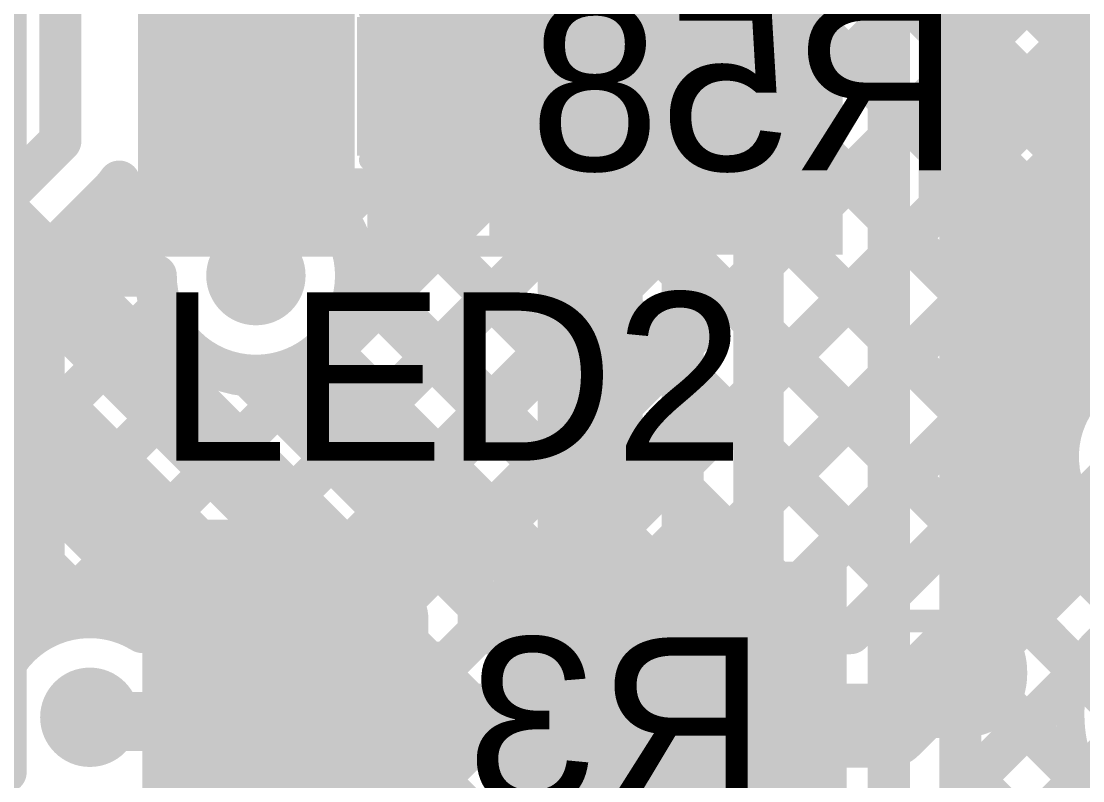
# Model space of a CAD drawing. Header units: millimetres. Extents: x -0.33 to 3.26, y -0.12 to 2.83.
# Drawn here: x 2.2107 to 2.4631, y 0.9369 to 1.1175 of the extents above; entities that cross this region are included whole.
import ezdxf

# ---------------------------------------------------------------- set-up
doc = ezdxf.new("R2010")
doc.units = ezdxf.units.MM
doc.header["$MEASUREMENT"] = 0
for name, color, linetype in [('BottomLayer', 5, 'Continuous'), ('BottomOverlay', 54, 'Continuous'), ('BottomPaste', 16, 'Continuous'), ('BottomSolder', 6, 'Continuous'), ('TopLayer', 1, 'Continuous'), ('TopOverlay', 2, 'Continuous'), ('TopPaste', 8, 'Continuous'), ('TopSolder', 216, 'Continuous'), ('ViaHoleLayer', 16, 'Continuous')]:
    doc.layers.add(name, color=color, linetype=linetype)
doc.styles.add('Arial', font='', dxfattribs={"height": 0.2})
doc.styles.get('Arial').set_extended_font_data('Arial')

# ---------------------------------------------------------------- blocks, each defined once
blk = doc.blocks.new('49MD_8_000_20_20_20_A_46')
at = {"layer": 'TopOverlay', "const_width": 0.01}
for points in [[(-0.256, -0.05), (-0.256, -0.094)], [(-0.256, -0.094), (0.252, -0.094)]]:
    blk.add_lwpolyline(points, dxfattribs=at)
at = {"layer": 'TopOverlay', "const_width": 0.005}
blk.add_lwpolyline([(-0.2585, -0.094, 1), (-0.2535, -0.094, 1)], format="xyb", close=True, dxfattribs=at)
blk.add_lwpolyline([(-0.2585, -0.094, 1), (-0.2535, -0.094, 1)], format="xyb", close=True, dxfattribs=at)
blk = doc.blocks.new('R__0402_B_232')
at = {"layer": 'BottomLayer'}
for points in [[(-0.0095, 0.0125), (-0.0095, -0.0125), (-0.0275, -0.0125), (-0.0275, 0.0125)], [(0.0275, 0.0125), (0.0275, -0.0125), (0.0095, -0.0125), (0.0095, 0.0125)]]:
    blk.add_hatch(color=5, dxfattribs=at).paths.add_polyline_path(points)
at = {"layer": 'BottomPaste'}
for points in [[(-0.0095, 0.0125), (-0.0095, -0.0125), (-0.0275, -0.0125), (-0.0275, 0.0125)], [(0.0275, 0.0125), (0.0275, -0.0125), (0.0095, -0.0125), (0.0095, 0.0125)]]:
    blk.add_hatch(color=16, dxfattribs=at).paths.add_polyline_path(points)
at = {"layer": 'BottomSolder'}
for points in [[(-0.0055, 0.0165), (-0.0055, -0.0165), (-0.0315, -0.0165), (-0.0315, 0.0165)], [(0.0315, 0.0165), (0.0315, -0.0165), (0.0055, -0.0165), (0.0055, 0.0165)]]:
    blk.add_hatch(color=6, dxfattribs=at).paths.add_polyline_path(points)
at = {"layer": 'BottomOverlay', "const_width": 0.005}
for points in [[(-0.0325, 0.0175), (-0.0325, -0.0175)], [(-0.0085, 0.0175), (-0.0325, 0.0175)], [(0.0325, 0.0175), (0.0085, 0.0175)], [(0.0325, 0.0175), (0.0325, -0.0175)], [(-0.0085, -0.0175), (-0.0325, -0.0175)], [(0.0325, -0.0175), (0.0085, -0.0175)]]:
    blk.add_lwpolyline(points, dxfattribs=at)
at = {"layer": 'BottomOverlay', "const_width": 0.0025}
for points in [[(-0.03375, 0.0175, 1), (-0.03125, 0.0175, 1)], [(-0.03375, 0.0175, 1), (-0.03125, 0.0175, 1)], [(-0.00975, 0.0175, 1), (-0.00725, 0.0175, 1)], [(0.00725, 0.0175, 1), (0.00975, 0.0175, 1)], [(0.03125, 0.0175, 1), (0.03375, 0.0175, 1)], [(0.03125, 0.0175, 1), (0.03375, 0.0175, 1)], [(-0.03375, -0.0175, 1), (-0.03125, -0.0175, 1)], [(-0.03375, -0.0175, 1), (-0.03125, -0.0175, 1)], [(-0.00975, -0.0175, 1), (-0.00725, -0.0175, 1)], [(0.00725, -0.0175, 1), (0.00975, -0.0175, 1)], [(0.03125, -0.0175, 1), (0.03375, -0.0175, 1)], [(0.03125, -0.0175, 1), (0.03375, -0.0175, 1)]]:
    blk.add_lwpolyline(points, format="xyb", close=True, dxfattribs=at)
blk = doc.blocks.new('LED_SMT_252')
at = {"layer": 'TopLayer'}
for points in [[(-0.06, 0.03), (-0.02, 0.03), (-0.02, -0.03), (-0.06, -0.03)], [(0.02, 0.03), (0.06, 0.03), (0.06, -0.03), (0.02, -0.03)]]:
    blk.add_hatch(color=1, dxfattribs=at).paths.add_polyline_path(points)
at = {"layer": 'TopOverlay'}
blk.add_hatch(color=2, dxfattribs=at).paths.add_polyline_path([(0.1, 0.037), (0.064, 0.037), (0.064, -0.037), (0.1, -0.037)])
at = {"layer": 'TopPaste'}
for points in [[(-0.06, 0.03), (-0.02, 0.03), (-0.02, -0.03), (-0.06, -0.03)], [(0.02, 0.03), (0.06, 0.03), (0.06, -0.03), (0.02, -0.03)]]:
    blk.add_hatch(color=8, dxfattribs=at).paths.add_polyline_path(points)
at = {"layer": 'TopSolder'}
for points in [[(-0.064, 0.034), (-0.016, 0.034), (-0.016, -0.034), (-0.064, -0.034)], [(0.016, 0.034), (0.064, 0.034), (0.064, -0.034), (0.016, -0.034)]]:
    blk.add_hatch(color=216, dxfattribs=at).paths.add_polyline_path(points)
at = {"layer": 'TopOverlay', "const_width": 0.005}
for points in [[(-0.065, -0.035), (-0.065, 0.035)], [(-0.065, 0.035), (0.065, 0.035)], [(0.065, -0.035), (0.065, 0.035)], [(-0.065, -0.035), (0.065, -0.035)]]:
    blk.add_lwpolyline(points, dxfattribs=at)
at = {"layer": 'TopOverlay', "const_width": 0.0025}
for points in [[(-0.06625, 0.035, 1), (-0.06375, 0.035, 1)], [(-0.06625, 0.035, 1), (-0.06375, 0.035, 1)], [(0.06375, 0.035, 1), (0.06625, 0.035, 1)], [(0.06375, 0.035, 1), (0.06625, 0.035, 1)], [(-0.06625, -0.035, 1), (-0.06375, -0.035, 1)], [(-0.06625, -0.035, 1), (-0.06375, -0.035, 1)], [(0.06375, -0.035, 1), (0.06625, -0.035, 1)], [(0.06375, -0.035, 1), (0.06625, -0.035, 1)]]:
    blk.add_lwpolyline(points, format="xyb", close=True, dxfattribs=at)
blk = doc.blocks.new('R__0402_B_266')
at = {"layer": 'BottomLayer'}
for points in [[(-0.0095, 0.0125), (-0.0095, -0.0125), (-0.0275, -0.0125), (-0.0275, 0.0125)], [(0.0275, 0.0125), (0.0275, -0.0125), (0.0095, -0.0125), (0.0095, 0.0125)]]:
    blk.add_hatch(color=5, dxfattribs=at).paths.add_polyline_path(points)
at = {"layer": 'BottomPaste'}
for points in [[(-0.0095, 0.0125), (-0.0095, -0.0125), (-0.0275, -0.0125), (-0.0275, 0.0125)], [(0.0275, 0.0125), (0.0275, -0.0125), (0.0095, -0.0125), (0.0095, 0.0125)]]:
    blk.add_hatch(color=16, dxfattribs=at).paths.add_polyline_path(points)
at = {"layer": 'BottomSolder'}
for points in [[(-0.0055, 0.0165), (-0.0055, -0.0165), (-0.0315, -0.0165), (-0.0315, 0.0165)], [(0.0315, 0.0165), (0.0315, -0.0165), (0.0055, -0.0165), (0.0055, 0.0165)]]:
    blk.add_hatch(color=6, dxfattribs=at).paths.add_polyline_path(points)
at = {"layer": 'BottomOverlay', "const_width": 0.005}
for points in [[(-0.0325, 0.0175), (-0.0085, 0.0175)], [(-0.0325, -0.0175), (-0.0325, 0.0175)], [(0.0085, 0.0175), (0.0325, 0.0175)], [(0.0325, -0.0175), (0.0325, 0.0175)], [(-0.0325, -0.0175), (-0.0085, -0.0175)], [(0.0085, -0.0175), (0.0325, -0.0175)]]:
    blk.add_lwpolyline(points, dxfattribs=at)
at = {"layer": 'BottomOverlay', "const_width": 0.0025}
for points in [[(-0.03375, 0.0175, 1), (-0.03125, 0.0175, 1)], [(-0.03375, 0.0175, 1), (-0.03125, 0.0175, 1)], [(-0.00975, 0.0175, 1), (-0.00725, 0.0175, 1)], [(0.00725, 0.0175, 1), (0.00975, 0.0175, 1)], [(0.03125, 0.0175, 1), (0.03375, 0.0175, 1)], [(0.03125, 0.0175, 1), (0.03375, 0.0175, 1)], [(-0.03375, -0.0175, 1), (-0.03125, -0.0175, 1)], [(-0.03375, -0.0175, 1), (-0.03125, -0.0175, 1)], [(-0.00975, -0.0175, 1), (-0.00725, -0.0175, 1)], [(0.00725, -0.0175, 1), (0.00975, -0.0175, 1)], [(0.03125, -0.0175, 1), (0.03375, -0.0175, 1)], [(0.03125, -0.0175, 1), (0.03375, -0.0175, 1)]]:
    blk.add_lwpolyline(points, format="xyb", close=True, dxfattribs=at)
blk = doc.blocks.new('LED_SMT_270')
at = {"layer": 'TopLayer'}
for points in [[(-0.06, 0.03), (-0.02, 0.03), (-0.02, -0.03), (-0.06, -0.03)], [(0.02, 0.03), (0.06, 0.03), (0.06, -0.03), (0.02, -0.03)]]:
    blk.add_hatch(color=1, dxfattribs=at).paths.add_polyline_path(points)
at = {"layer": 'TopOverlay'}
blk.add_hatch(color=2, dxfattribs=at).paths.add_polyline_path([(0.1, 0.037), (0.064, 0.037), (0.064, -0.037), (0.1, -0.037)])
at = {"layer": 'TopPaste'}
for points in [[(-0.06, 0.03), (-0.02, 0.03), (-0.02, -0.03), (-0.06, -0.03)], [(0.02, 0.03), (0.06, 0.03), (0.06, -0.03), (0.02, -0.03)]]:
    blk.add_hatch(color=8, dxfattribs=at).paths.add_polyline_path(points)
at = {"layer": 'TopSolder'}
for points in [[(-0.064, 0.034), (-0.016, 0.034), (-0.016, -0.034), (-0.064, -0.034)], [(0.016, 0.034), (0.064, 0.034), (0.064, -0.034), (0.016, -0.034)]]:
    blk.add_hatch(color=216, dxfattribs=at).paths.add_polyline_path(points)
at = {"layer": 'TopOverlay', "const_width": 0.005}
for points in [[(-0.065, 0.035), (0.065, 0.035)], [(-0.065, -0.035), (-0.065, 0.035)], [(0.065, -0.035), (0.065, 0.035)], [(-0.065, -0.035), (0.065, -0.035)]]:
    blk.add_lwpolyline(points, dxfattribs=at)
at = {"layer": 'TopOverlay', "const_width": 0.0025}
for points in [[(-0.06625, 0.035, 1), (-0.06375, 0.035, 1)], [(-0.06625, 0.035, 1), (-0.06375, 0.035, 1)], [(0.06375, 0.035, 1), (0.06625, 0.035, 1)], [(0.06375, 0.035, 1), (0.06625, 0.035, 1)], [(-0.06625, -0.035, 1), (-0.06375, -0.035, 1)], [(-0.06625, -0.035, 1), (-0.06375, -0.035, 1)], [(0.06375, -0.035, 1), (0.06625, -0.035, 1)], [(0.06375, -0.035, 1), (0.06625, -0.035, 1)]]:
    blk.add_lwpolyline(points, format="xyb", close=True, dxfattribs=at)

msp = doc.modelspace()

# ---------------------------------------------------------------- hatches: boundary and pattern name
at = {"layer": 'BottomLayer'}
h = msp.add_hatch(color=5, dxfattribs=at)
edge = h.paths.add_edge_path()
edge.add_arc((2.2665, 1.057), 0.01181, 0, 360)
h = msp.add_hatch(color=5, dxfattribs=at)
edge = h.paths.add_edge_path()
edge.add_arc((2.227, 0.952), 0.01181, 0, 360)
at = {"layer": 'TopLayer'}
h = msp.add_hatch(color=1, dxfattribs=at)
edge = h.paths.add_edge_path()
edge.add_arc((2.2665, 1.057), 0.01181, 0, 360)
h = msp.add_hatch(color=1, dxfattribs=at)
edge = h.paths.add_edge_path()
edge.add_arc((2.227, 0.952), 0.01181, 0, 360)
at = {"layer": 'ViaHoleLayer'}
h = msp.add_hatch(color=16, dxfattribs=at)
edge = h.paths.add_edge_path()
edge.add_arc((2.2665, 1.057), 0.00591, 0, 360)
h = msp.add_hatch(color=16, dxfattribs=at)
edge = h.paths.add_edge_path()
edge.add_arc((2.227, 0.952), 0.00591, 0, 360)

# ---------------------------------------------------------------- linework, layer by layer
at = {"layer": 'BottomLayer'}
for points, const_width in [([(2.3245, 1.08199), (2.488, 1.24549)], 0.01), ([(2.28745, 1.01666), (2.488, 1.21721)], 0.01), ([(2.3016, 1.00252), (2.488, 1.18892)], 0.01), ([(2.388, 1.18428), (2.488, 1.08428)], 0.01), ([(2.3155, 0.98814), (2.488, 1.16064)], 0.01), ([(2.38399, 1.16), (2.488, 1.05599)], 0.01), ([(2.36608, 1.14963), (2.47808, 1.03763)], 0.01), ([(2.31814, 1.141), (2.44751, 1.01163)], 0.01), ([(2.3245, 1.11028), (2.3564, 1.14218)], 0.01), ([(2.34642, 1.141), (2.46081, 1.02662)], 0.01), ([(2.32765, 0.972), (2.488, 1.13235)], 0.01), ([(2.3035, 1.102), (2.3035, 1.1276)], 0.012), ([(2.3245, 1.0775), (2.3245, 1.1265)], 0.01), ([(2.08358, 1.121), (2.22884, 0.97574)], 0.01), ([(2.11186, 1.121), (2.25836, 0.9745)], 0.01), ([(2.3245, 1.10635), (2.43337, 0.99748)], 0.01), ([(2.35593, 0.972), (2.488, 1.10407)], 0.01), ([(2.2665, 1.057), (2.2665, 1.102)], 0.012), ([(2.188, 1.085), (2.2975, 0.9755)], 0.02), ([(2.32001, 1.0775), (2.3245, 1.08199)], 0.01), ([(2.3245, 1.07807), (2.41923, 0.98334)], 0.01), ([(2.2845, 1.07259), (2.2845, 1.0775)], 0.01), ([(2.28553, 1.07131), (2.29172, 1.0775)], 0.01), ([(2.28633, 1.04382), (2.32001, 1.0775)], 0.01), ([(2.2875, 1.0775), (2.3245, 1.0775)], 0.01), ([(2.29679, 1.0775), (2.40229, 0.972)], 0.01), ([(2.38422, 0.972), (2.488, 1.07578)], 0.01), ([(2.17248, 1.0694), (2.26739, 0.9745)], 0.01), ([(2.29028, 1.05572), (2.374, 0.972)], 0.01), ([(2.2802, 1.03752), (2.34572, 0.972)], 0.01), ([(2.27331, 1.0308), (2.27968, 1.03717)], 0.01), ([(2.27057, 1.03354), (2.31302, 0.9911)], 0.01), ([(2.19071, 1.00477), (2.21391, 1.02797)], 0.01), ([(2.40789, 0.972), (2.459, 1.02312)], 0.01), ([(2.417, 0.95), (2.481, 1.014)], 0.02), ([(2.15622, 0.942), (2.22806, 1.01383)], 0.01), ([(2.21518, 0.97267), (2.2422, 0.99969)], 0.01), ([(2.19082, 0.98547), (2.20887, 0.96743)], 0.01), ([(2.24529, 0.9745), (2.25634, 0.98555)], 0.01), ([(2.2975, 0.95), (2.2975, 0.9755)], 0.02), ([(2.2395, 0.9745), (2.26739, 0.9745)], 0.01), ([(2.3195, 0.972), (2.3195, 0.9755)], 0.01), ([(2.3195, 0.972), (2.40789, 0.972)], 0.01), ([(2.18451, 0.942), (2.20633, 0.96382)], 0.01), ([(2.2975, 0.95), (2.417, 0.95)], 0.02), ([(2.227, 0.95), (2.227, 0.952)], 0.012), ([(2.227, 0.95), (2.2605, 0.95)], 0.012)]:
    msp.add_lwpolyline(points, dxfattribs=dict(at, const_width=const_width))
for points, const_width in [([(2.322, 1.11028, 1), (2.327, 1.11028, 1)], 0.005), ([(2.322, 1.10635, 1), (2.327, 1.10635, 1)], 0.005), ([(2.2635, 1.102, 1), (2.2695, 1.102, 1)], 0.006), ([(2.3005, 1.102, 1), (2.3065, 1.102, 1)], 0.006), ([(2.322, 1.08199, 1), (2.327, 1.08199, 1)], 0.005), ([(2.322, 1.08199, 1), (2.327, 1.08199, 1)], 0.005), ([(2.322, 1.07807, 1), (2.327, 1.07807, 1)], 0.005), ([(2.282, 1.0775, 1), (2.287, 1.0775, 1)], 0.005), ([(2.285, 1.0775, 1), (2.29, 1.0775, 1)], 0.005), ([(2.28922, 1.0775, 1), (2.29422, 1.0775, 1)], 0.005), ([(2.29429, 1.0775, 1), (2.29929, 1.0775, 1)], 0.005), ([(2.31751, 1.0775, 1), (2.32251, 1.0775, 1)], 0.005), ([(2.31751, 1.0775, 1), (2.32251, 1.0775, 1)], 0.005), ([(2.322, 1.0775, 1), (2.327, 1.0775, 1)], 0.005), ([(2.322, 1.0775, 1), (2.327, 1.0775, 1)], 0.005), ([(2.282, 1.07259, 1), (2.287, 1.07259, 1)], 0.005), ([(2.282, 1.07259, 1), (2.287, 1.07259, 1)], 0.005), ([(2.28303, 1.07131, 1), (2.28803, 1.07131, 1)], 0.005), ([(2.2635, 1.057, 1), (2.2695, 1.057, 1)], 0.006), ([(2.28778, 1.05572, 1), (2.29278, 1.05572, 1)], 0.005), ([(2.28781, 1.057, 1), (2.29281, 1.057, 1)], 0.005), ([(2.28781, 1.057, 1), (2.29281, 1.057, 1)], 0.005), ([(2.28383, 1.04382, 1), (2.28883, 1.04382, 1)], 0.005), ([(2.2777, 1.03752, 1), (2.2827, 1.03752, 1)], 0.005), ([(2.27718, 1.03717, 1), (2.28218, 1.03717, 1)], 0.005), ([(2.26807, 1.03354, 1), (2.27307, 1.03354, 1)], 0.005), ([(2.26807, 1.03354, 1), (2.27307, 1.03354, 1)], 0.005), ([(2.27081, 1.0308, 1), (2.27581, 1.0308, 1)], 0.005), ([(2.21141, 1.02797, 1), (2.21641, 1.02797, 1)], 0.005), ([(2.45831, 1.02662, 1), (2.46331, 1.02662, 1)], 0.005), ([(2.4565, 1.02312, 1), (2.4615, 1.02312, 1)], 0.005), ([(2.4565, 1.02312, 1), (2.4615, 1.02312, 1)], 0.005), ([(2.28495, 1.01666, 1), (2.28995, 1.01666, 1)], 0.005), ([(2.22556, 1.01383, 1), (2.23056, 1.01383, 1)], 0.005), ([(2.44501, 1.01163, 1), (2.45001, 1.01163, 1)], 0.005), ([(2.2991, 1.00252, 1), (2.3041, 1.00252, 1)], 0.005), ([(2.2397, 0.99969, 1), (2.2447, 0.99969, 1)], 0.005), ([(2.43087, 0.99748, 1), (2.43587, 0.99748, 1)], 0.005), ([(2.31052, 0.9911, 1), (2.31552, 0.9911, 1)], 0.005), ([(2.31052, 0.9911, 1), (2.31552, 0.9911, 1)], 0.005), ([(2.31056, 0.99106, 1), (2.31556, 0.99106, 1)], 0.005), ([(2.313, 0.98814, 1), (2.318, 0.98814, 1)], 0.005), ([(2.25384, 0.98555, 1), (2.25884, 0.98555, 1)], 0.005), ([(2.41673, 0.98334, 1), (2.42173, 0.98334, 1)], 0.005), ([(2.2925, 0.9755, 1), (2.3025, 0.9755, 1)], 0.01), ([(2.2925, 0.9755, 1), (2.3025, 0.9755, 1)], 0.01), ([(2.22634, 0.97574, 1), (2.23134, 0.97574, 1)], 0.005), ([(2.237, 0.9745, 1), (2.242, 0.9745, 1)], 0.005), ([(2.24279, 0.9745, 1), (2.24779, 0.9745, 1)], 0.005), ([(2.25586, 0.9745, 1), (2.26086, 0.9745, 1)], 0.005), ([(2.26489, 0.9745, 1), (2.26989, 0.9745, 1)], 0.005), ([(2.26489, 0.9745, 1), (2.26989, 0.9745, 1)], 0.005), ([(2.317, 0.9755, 1), (2.322, 0.9755, 1)], 0.005), ([(2.317, 0.9755, 1), (2.322, 0.9755, 1)], 0.005), ([(2.317, 0.9755, 1), (2.322, 0.9755, 1)], 0.005), ([(2.21268, 0.97267, 1), (2.21768, 0.97267, 1)], 0.005), ([(2.237, 0.97227, 1), (2.242, 0.97227, 1)], 0.005), ([(2.317, 0.972, 1), (2.322, 0.972, 1)], 0.005), ([(2.317, 0.972, 1), (2.322, 0.972, 1)], 0.005), ([(2.32515, 0.972, 1), (2.33015, 0.972, 1)], 0.005), ([(2.34322, 0.972, 1), (2.34822, 0.972, 1)], 0.005), ([(2.35343, 0.972, 1), (2.35843, 0.972, 1)], 0.005), ([(2.3715, 0.972, 1), (2.3765, 0.972, 1)], 0.005), ([(2.38171, 0.972, 1), (2.38672, 0.972, 1)], 0.005), ([(2.39979, 0.972, 1), (2.40479, 0.972, 1)], 0.005), ([(2.40539, 0.972, 1), (2.41039, 0.972, 1)], 0.005), ([(2.40539, 0.972, 1), (2.41039, 0.972, 1)], 0.005), ([(2.20637, 0.96743, 1), (2.21137, 0.96743, 1)], 0.005), ([(2.20383, 0.96382, 1), (2.20883, 0.96382, 1)], 0.005), ([(2.2925, 0.95, 1), (2.3025, 0.95, 1)], 0.01), ([(2.2925, 0.95, 1), (2.3025, 0.95, 1)], 0.01), ([(2.412, 0.95, 1), (2.422, 0.95, 1)], 0.01), ([(2.412, 0.95, 1), (2.422, 0.95, 1)], 0.01), ([(2.224, 0.952, 1), (2.23, 0.952, 1)], 0.006), ([(2.224, 0.95, 1), (2.23, 0.95, 1)], 0.006), ([(2.224, 0.95, 1), (2.23, 0.95, 1)], 0.006), ([(2.2575, 0.95, 1), (2.2635, 0.95, 1)], 0.006)]:
    msp.add_lwpolyline(points, format="xyb", close=True, dxfattribs=dict(at, const_width=const_width))
at = {"layer": 'BottomLayer', "const_width": 0.01}
for points in [[(2.2845, 1.07259, -0.18034), (2.29031, 1.057)], [(2.29031, 1.057, -0.364719), (2.27057, 1.03354)], [(2.459, 1.02312, -0.386808), (2.488, 1.03676)], [(2.31302, 0.9911, -0.199566), (2.3195, 0.9755)], [(2.31306, 0.99106, -0.198912), (2.3195, 0.9755)], [(2.20539, 0.942, -0.743336), (2.2395, 0.97227)]]:
    msp.add_lwpolyline(points, format="xyb", dxfattribs=at)
at = {"layer": 'TopLayer'}
for points, const_width in [([(2.22, 1.089), (2.22, 1.458)], 0.01), ([(2.417, 0.893), (2.417, 1.261)], 0.01), ([(2.434, 0.90967), (2.434, 1.25485)], 0.01), ([(2.237, 1.23911), (2.368, 1.10811)], 0.01), ([(2.237, 1.21365), (2.368, 1.08265)], 0.01), ([(2.386, 0.865), (2.386, 1.21107)], 0.012), ([(2.434, 1.1123), (2.50527, 1.18357)], 0.01), ([(2.434, 1.08684), (2.518, 1.17084)], 0.01), ([(2.298, 1.10358), (2.36056, 1.16614)], 0.01), ([(2.368, 0.88059), (2.368, 1.16614)], 0.01), ([(2.434, 1.06139), (2.53073, 1.15812)], 0.01), ([(2.434, 1.03593), (2.54856, 1.1505)], 0.01), ([(2.434, 1.01048), (2.57402, 1.1505)], 0.01), ([(2.298, 1.07812), (2.368, 1.14812)], 0.01), ([(2.346, 1.103), (2.346, 1.139)], 0.025), ([(2.434, 1.14393), (2.54193, 1.036)], 0.01), ([(2.298, 1.057), (2.298, 1.141)], 0.01), ([(2.298, 1.1272), (2.368, 1.0572)], 0.01), ([(2.23933, 0.994), (2.368, 1.12267)], 0.01), ([(2.434, 1.11848), (2.51648, 1.036)], 0.01), ([(2.346, 0.953), (2.346, 1.099)], 0.025), ([(2.266, 1.103), (2.2665, 1.1025)], 0.012), ([(2.2665, 1.057), (2.2665, 1.1025)], 0.012), ([(2.298, 1.10174), (2.368, 1.03174)], 0.01), ([(2.26479, 0.994), (2.368, 1.09721)], 0.01), ([(2.434, 1.09302), (2.49102, 1.036)], 0.01), ([(2.199, 1.068), (2.22, 1.089)], 0.01), ([(2.234, 1.057), (2.234, 1.07936)], 0.01), ([(2.216, 1.06096), (2.232, 1.07696)], 0.01), ([(2.298, 1.07629), (2.368, 1.00629)], 0.01), ([(2.22648, 1.07144), (2.234, 1.06392)], 0.01), ([(2.29025, 0.994), (2.368, 1.07175)], 0.01), ([(2.434, 1.06756), (2.46777, 1.0338)], 0.01), ([(2.216, 1.04703), (2.234, 1.06503)], 0.01), ([(2.234, 1.06392), (2.24092, 1.057)], 0.01), ([(2.216, 0.97312), (2.216, 1.06096)], 0.01), ([(2.216, 1.05646), (2.27846, 0.994)], 0.01), ([(2.234, 1.057), (2.24269, 1.057)], 0.01), ([(2.29031, 1.057), (2.298, 1.057)], 0.01), ([(2.29183, 1.057), (2.368, 0.98083)], 0.01), ([(2.216, 1.02158), (2.24391, 1.04948)], 0.01), ([(2.299, 0.9773), (2.368, 1.0463)], 0.01), ([(2.28327, 1.0401), (2.368, 0.95537)], 0.01), ([(2.434, 1.04211), (2.45762, 1.01849)], 0.01), ([(2.216, 0.99612), (2.25567, 1.03579)], 0.01), ([(2.26466, 1.03326), (2.368, 0.92992)], 0.01), ([(2.216, 1.03101), (2.25301, 0.994)], 0.01), ([(2.299, 0.95184), (2.368, 1.02084)], 0.01), ([(2.434, 1.01665), (2.489, 0.96165)], 0.01), ([(2.434, 0.98502), (2.45777, 1.00879)], 0.01), ([(2.216, 1.00555), (2.235, 0.98655)], 0.01), ([(2.299, 0.92639), (2.368, 0.99539)], 0.01), ([(2.235, 0.994), (2.299, 0.994)], 0.01), ([(2.235, 0.98967), (2.23933, 0.994)], 0.01), ([(2.235, 0.97443), (2.235, 0.994)], 0.01), ([(2.299, 0.91), (2.299, 0.994)], 0.01), ([(2.434, 0.95956), (2.4683, 0.99386)], 0.01), ([(2.22013, 0.9748), (2.235, 0.98967)], 0.01), ([(2.434, 0.9912), (2.489, 0.9362)], 0.01), ([(2.434, 0.93411), (2.4822, 0.98231)], 0.01), ([(2.216, 0.98009), (2.22104, 0.97505)], 0.01), ([(2.299, 0.97346), (2.368, 0.90446)], 0.01), ([(2.25507, 0.857), (2.368, 0.96993)], 0.01), ([(2.434, 0.96574), (2.489, 0.91074)], 0.01), ([(2.4345, 0.90915), (2.489, 0.96365)], 0.01), ([(2.346, 0.953), (2.347, 0.952)], 0.025), ([(2.227, 0.952), (2.267, 0.952)], 0.012), ([(2.299, 0.94801), (2.36729, 0.87972)], 0.01), ([(2.28052, 0.857), (2.368, 0.94448)], 0.01), ([(2.434, 0.94029), (2.47812, 0.89616)], 0.01)]:
    msp.add_lwpolyline(points, dxfattribs=dict(at, const_width=const_width))
for points, const_width in [([(2.4315, 1.11848, 1), (2.4365, 1.11848, 1)], 0.005), ([(2.4315, 1.1123, 1), (2.4365, 1.1123, 1)], 0.005), ([(2.33975, 1.103, 1), (2.35225, 1.103, 1)], 0.0125), ([(2.33975, 1.099, 1), (2.35225, 1.099, 1)], 0.0125), ([(2.3655, 1.10811, 1), (2.3705, 1.10811, 1)], 0.005), ([(2.263, 1.103, 1), (2.269, 1.103, 1)], 0.006), ([(2.2635, 1.1025, 1), (2.2695, 1.1025, 1)], 0.006), ([(2.2635, 1.1025, 1), (2.2695, 1.1025, 1)], 0.006), ([(2.2955, 1.10358, 1), (2.3005, 1.10358, 1)], 0.005), ([(2.2955, 1.10174, 1), (2.3005, 1.10174, 1)], 0.005), ([(2.3655, 1.09721, 1), (2.3705, 1.09721, 1)], 0.005), ([(2.4315, 1.09302, 1), (2.4365, 1.09302, 1)], 0.005), ([(2.2175, 1.089, 1), (2.2225, 1.089, 1)], 0.005), ([(2.2175, 1.089, 1), (2.2225, 1.089, 1)], 0.005), ([(2.4315, 1.08684, 1), (2.4365, 1.08684, 1)], 0.005), ([(2.3655, 1.08265, 1), (2.3705, 1.08265, 1)], 0.005), ([(2.2315, 1.07936, 1), (2.2365, 1.07936, 1)], 0.005), ([(2.2315, 1.07936, 1), (2.2365, 1.07936, 1)], 0.005), ([(2.2315, 1.07936, 1), (2.2365, 1.07936, 1)], 0.005), ([(2.2955, 1.07812, 1), (2.3005, 1.07812, 1)], 0.005), ([(2.2295, 1.07696, 1), (2.2345, 1.07696, 1)], 0.005), ([(2.2295, 1.07696, 1), (2.2345, 1.07696, 1)], 0.005), ([(2.22952, 1.07698, 1), (2.23452, 1.07698, 1)], 0.005), ([(2.2955, 1.07629, 1), (2.3005, 1.07629, 1)], 0.005), ([(2.22398, 1.07144, 1), (2.22898, 1.07144, 1)], 0.005), ([(2.3655, 1.07175, 1), (2.3705, 1.07175, 1)], 0.005), ([(2.4315, 1.06756, 1), (2.4365, 1.06756, 1)], 0.005), ([(2.2315, 1.06503, 1), (2.2365, 1.06503, 1)], 0.005), ([(2.2315, 1.06392, 1), (2.2365, 1.06392, 1)], 0.005), ([(2.2315, 1.06392, 1), (2.2365, 1.06392, 1)], 0.005), ([(2.2135, 1.06096, 1), (2.2185, 1.06096, 1)], 0.005), ([(2.2135, 1.06096, 1), (2.2185, 1.06096, 1)], 0.005), ([(2.4315, 1.06139, 1), (2.4365, 1.06139, 1)], 0.005), ([(2.2635, 1.057, 1), (2.2695, 1.057, 1)], 0.006), ([(2.2135, 1.05646, 1), (2.2185, 1.05646, 1)], 0.005), ([(2.2315, 1.057, 1), (2.2365, 1.057, 1)], 0.005), ([(2.2315, 1.057, 1), (2.2365, 1.057, 1)], 0.005), ([(2.23842, 1.057, 1), (2.24342, 1.057, 1)], 0.005), ([(2.24019, 1.057, 1), (2.24519, 1.057, 1)], 0.005), ([(2.24019, 1.057, 1), (2.24519, 1.057, 1)], 0.005), ([(2.28781, 1.057, 1), (2.29281, 1.057, 1)], 0.005), ([(2.28781, 1.057, 1), (2.29281, 1.057, 1)], 0.005), ([(2.28933, 1.057, 1), (2.29433, 1.057, 1)], 0.005), ([(2.2955, 1.057, 1), (2.3005, 1.057, 1)], 0.005), ([(2.2955, 1.057, 1), (2.3005, 1.057, 1)], 0.005), ([(2.3655, 1.0572, 1), (2.3705, 1.0572, 1)], 0.005), ([(2.24141, 1.04948, 1), (2.24641, 1.04948, 1)], 0.005), ([(2.2135, 1.04703, 1), (2.2185, 1.04703, 1)], 0.005), ([(2.3655, 1.0463, 1), (2.3705, 1.0463, 1)], 0.005), ([(2.28077, 1.0401, 1), (2.28577, 1.0401, 1)], 0.005), ([(2.4315, 1.04211, 1), (2.4365, 1.04211, 1)], 0.005), ([(2.25317, 1.03579, 1), (2.25817, 1.03579, 1)], 0.005), ([(2.4315, 1.03593, 1), (2.4365, 1.03593, 1)], 0.005), ([(2.26216, 1.03326, 1), (2.26716, 1.03326, 1)], 0.005), ([(2.46527, 1.0338, 1), (2.47027, 1.0338, 1)], 0.005), ([(2.2135, 1.03101, 1), (2.2185, 1.03101, 1)], 0.005), ([(2.3655, 1.03174, 1), (2.3705, 1.03174, 1)], 0.005), ([(2.2135, 1.02158, 1), (2.2185, 1.02158, 1)], 0.005), ([(2.3655, 1.02084, 1), (2.3705, 1.02084, 1)], 0.005), ([(2.45512, 1.01849, 1), (2.46012, 1.01849, 1)], 0.005), ([(2.4315, 1.01665, 1), (2.4365, 1.01665, 1)], 0.005), ([(2.4315, 1.01048, 1), (2.4365, 1.01048, 1)], 0.005), ([(2.45527, 1.00879, 1), (2.46027, 1.00879, 1)], 0.005), ([(2.2135, 1.00555, 1), (2.2185, 1.00555, 1)], 0.005), ([(2.3655, 1.00629, 1), (2.3705, 1.00629, 1)], 0.005), ([(2.2135, 0.99612, 1), (2.2185, 0.99612, 1)], 0.005), ([(2.3655, 0.99539, 1), (2.3705, 0.99539, 1)], 0.005), ([(2.2325, 0.994, 1), (2.2375, 0.994, 1)], 0.005), ([(2.2325, 0.994, 1), (2.2375, 0.994, 1)], 0.005), ([(2.23683, 0.994, 1), (2.24183, 0.994, 1)], 0.005), ([(2.23683, 0.994, 1), (2.24183, 0.994, 1)], 0.005), ([(2.25051, 0.994, 1), (2.25551, 0.994, 1)], 0.005), ([(2.26229, 0.994, 1), (2.26729, 0.994, 1)], 0.005), ([(2.27596, 0.994, 1), (2.28096, 0.994, 1)], 0.005), ([(2.28775, 0.994, 1), (2.29275, 0.994, 1)], 0.005), ([(2.2965, 0.994, 1), (2.3015, 0.994, 1)], 0.005), ([(2.2965, 0.994, 1), (2.3015, 0.994, 1)], 0.005), ([(2.2325, 0.98967, 1), (2.2375, 0.98967, 1)], 0.005), ([(2.2325, 0.98967, 1), (2.2375, 0.98967, 1)], 0.005), ([(2.4315, 0.9912, 1), (2.4365, 0.9912, 1)], 0.005), ([(2.2325, 0.98655, 1), (2.2375, 0.98655, 1)], 0.005), ([(2.4315, 0.98502, 1), (2.4365, 0.98502, 1)], 0.005), ([(2.2135, 0.98009, 1), (2.2185, 0.98009, 1)], 0.005), ([(2.3655, 0.98083, 1), (2.3705, 0.98083, 1)], 0.005), ([(2.2965, 0.9773, 1), (2.3015, 0.9773, 1)], 0.005), ([(2.21763, 0.9748, 1), (2.22263, 0.9748, 1)], 0.005), ([(2.21854, 0.97505, 1), (2.22354, 0.97505, 1)], 0.005), ([(2.2325, 0.97443, 1), (2.2375, 0.97443, 1)], 0.005), ([(2.2325, 0.97443, 1), (2.2375, 0.97443, 1)], 0.005), ([(2.2135, 0.97312, 1), (2.2185, 0.97312, 1)], 0.005), ([(2.2135, 0.97312, 1), (2.2185, 0.97312, 1)], 0.005), ([(2.2965, 0.97346, 1), (2.3015, 0.97346, 1)], 0.005), ([(2.3655, 0.96993, 1), (2.3705, 0.96993, 1)], 0.005), ([(2.4315, 0.96574, 1), (2.4365, 0.96574, 1)], 0.005), ([(2.33975, 0.953, 1), (2.35225, 0.953, 1)], 0.0125), ([(2.33975, 0.953, 1), (2.35225, 0.953, 1)], 0.0125), ([(2.34075, 0.952, 1), (2.35325, 0.952, 1)], 0.0125), ([(2.4315, 0.95956, 1), (2.4365, 0.95956, 1)], 0.005), ([(2.3655, 0.95537, 1), (2.3705, 0.95537, 1)], 0.005), ([(2.224, 0.952, 1), (2.23, 0.952, 1)], 0.006), ([(2.264, 0.952, 1), (2.27, 0.952, 1)], 0.006), ([(2.2965, 0.95184, 1), (2.3015, 0.95184, 1)], 0.005), ([(2.2965, 0.94801, 1), (2.3015, 0.94801, 1)], 0.005), ([(2.3655, 0.94448, 1), (2.3705, 0.94448, 1)], 0.005), ([(2.4315, 0.94029, 1), (2.4365, 0.94029, 1)], 0.005), ([(2.4315, 0.93411, 1), (2.4365, 0.93411, 1)], 0.005)]:
    msp.add_lwpolyline(points, format="xyb", close=True, dxfattribs=dict(at, const_width=const_width))
at = {"layer": 'TopLayer', "const_width": 0.01}
for points in [[(2.234, 1.07936, -0.045983), (2.232, 1.07696)], [(2.234, 1.07936, -0.045583), (2.23202, 1.07698)], [(2.29031, 1.057, -1), (2.24269, 1.057)], [(2.4839, 0.99037, -1.297229), (2.49011, 1.036)], [(2.216, 0.97312, -0.208667), (2.235, 0.97443)]]:
    msp.add_lwpolyline(points, format="xyb", dxfattribs=at)

# ---------------------------------------------------------------- block references
for name, p, rotation in [('49MD_8_000_20_20_20_A_46', (2.113, 1.195), 90), ('R__0402_B_232', (2.285, 1.102), 180)]:
    msp.add_blockref(name, p, dxfattribs=dict(rotation=rotation))
for name, p in [('LED_SMT_252', (2.306, 1.099)), ('LED_SMT_270', (2.307, 0.952)), ('R__0402_B_266', (2.279, 0.95))]:
    msp.add_blockref(name, p)

# ---------------------------------------------------------------- texts
at = {"layer": 'BottomOverlay', "style": 'Arial', "text_generation_flag": 2}
for s, p in [('R58', (2.434, 1.082)), ('R3', (2.388, 0.931))]:
    msp.add_text(s, height=0.04, dxfattribs=at).set_placement(p)
at = {"layer": 'TopOverlay', "style": 'Arial'}
for s, p in [('TEST', (2.406, 1.07359)), ('POWER', (2.407, 0.92759))]:
    msp.add_text(s, height=0.05, rotation=360, dxfattribs=at).set_placement(p)
msp.add_text('LED2', height=0.04, dxfattribs=at).set_placement((2.243, 1.013))

doc.saveas('drawing.dxf')
